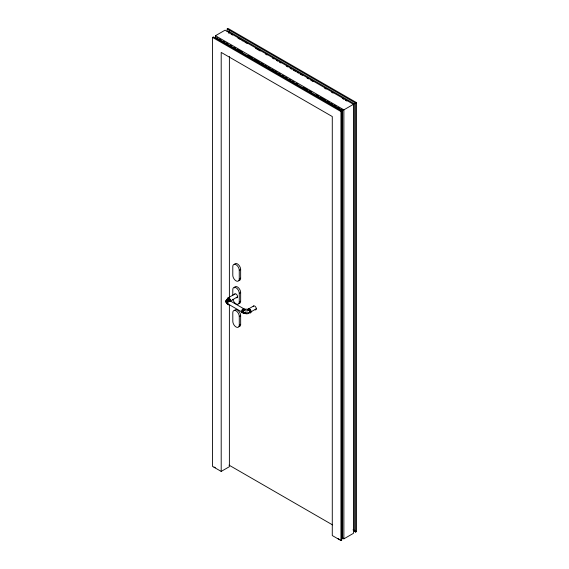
<?xml version="1.0" encoding="UTF-8"?>
<svg xmlns="http://www.w3.org/2000/svg" width="569" height="569" viewBox="0 0 569 569"><rect width="100%" height="100%" fill="white"/><g stroke="black" fill="none" stroke-linecap="round" stroke-linejoin="round"><path stroke-width="0.85" d="M230.566 301.186L230.409 299.735A2.191 1.266 60 0 0 229.065 298.064L227.97 297.957L226.725 299.749L228.667 297.893L226.37 300.105L229.065 298.064L227.92 298.633L226.014 300.887L226.796 302.836L226.014 301.755L226.796 299.813L230.409 299.735L227.92 298.633M248.063 309.956L248.269 309.18A2.191 1.266 60 0 1 249.613 309.059L250.388 309.749A2.191 1.266 60 0 1 251.164 311.748A2.191 1.266 60 0 1 250.388 312.85L249.393 312.338L249.613 309.059L247.743 310.873L244.905 310.894L243.027 309.059L242.252 309.749A2.191 1.266 -60 0 0 242.252 312.85L243.248 312.338L243.027 309.059A2.191 1.266 -60 0 1 244.371 309.18L248.269 309.18L248.76 310.325L247.223 309.493M228.496 304.394L227.365 304.01L226.37 302.544L227.714 299.998L228.852 299.671L230.161 300.887L244.122 308.953M227.714 303.533L227.365 304.01L226.014 302.189L227.365 300.894L229.065 301.001L226.37 302.544L228.667 304.749L227.97 304.692L226.725 302.893L229.065 301.001A2.191 1.266 -60 0 1 230.409 301.115M237.6 296.719L230.21 301.321L227.714 299.116M226.014 300.887L226.796 299.813L227.714 299.998L226.014 301.755M243.027 312.644L243.881 313.498L244.549 312.772L248.091 312.772L251.164 311.748L256.299 308.782M249.613 312.644L248.76 313.498L247.245 313.789L243.881 313.498M227.316 299.159L226.014 300.46L226.014 302.189L227.515 303.682L241.476 311.748L244.549 312.772M221.199 471.416L212.536 466.416L212.536 37.405L213.389 36.914L341.798 111.055L341.798 540.059L340.945 540.55L332.282 535.55L332.282 116.545L221.199 52.412L221.199 471.416L229.385 466.687L229.385 305.119M215.473 38.379L215.473 35.712L225.054 30.178L353.463 104.319L353.463 533.324L343.882 538.85L342.623 538.125L342.623 110.578L216.739 37.903L216.739 39.681M227.202 31.608L227.202 28.941L228.055 28.45L356.464 102.584L356.464 531.595L355.611 532.086L354.345 531.361L354.345 103.807L228.461 31.124L228.461 32.902M216.739 37.903L217.145 37.668L217.145 39.446M212.536 37.405L340.945 111.545L341.798 111.055M215.473 35.712L343.882 109.845L353.463 104.319M354.345 103.807L354.971 103.451M227.202 28.941L355.611 103.081L356.464 102.584M239.257 270.311A4.573 2.639 60 0 0 236.028 264.713A4.573 2.639 60 0 0 232.792 266.577L232.792 275.24A4.573 2.639 60 0 0 236.028 280.844A4.573 2.639 60 0 0 239.264 278.974L239.257 270.311L240.644 269.514A4.573 2.639 60 0 0 238.247 264.521A4.573 2.639 60 0 0 234.613 264.158M239.264 278.974L240.651 278.177L240.644 269.514M234.947 293.924L227.97 297.957A2.191 1.266 60 0 0 227.515 298.96M232.913 299.315A4.573 2.639 60 0 0 236.455 304.095A4.573 2.639 60 0 0 239.264 302.018L239.264 293.355L240.651 292.551A4.573 2.639 60 0 0 237.842 287.231A4.573 2.639 60 0 0 234.293 287.914M239.264 302.018L240.651 301.214L240.651 292.551M248.511 308.953L253.653 305.98M239.272 316.421A4.573 2.639 60 0 0 236.028 310.83A4.573 2.639 60 0 0 232.799 312.708L232.821 321.378A4.573 2.639 60 0 0 236.064 326.976A4.573 2.639 60 0 0 239.286 325.098L239.272 316.421L240.644 315.631A4.573 2.639 60 0 0 238.24 310.646A4.573 2.639 60 0 0 234.606 310.29M239.286 325.098L240.666 324.302L240.644 315.631M342.623 538.125L343.022 537.89L341.72 537.136M354.345 531.361L354.971 530.998L353 529.86M226.37 302.544L228.667 301.293L226.725 302.893L228.667 304.749M245.417 309.493L243.881 310.325L244.371 309.18L244.578 309.956M227.365 300.894L230.161 300.887M231.05 34.176L232.579 35.058M237.949 38.159L240.253 39.489M241.789 40.371L243.319 41.26M244.855 42.149L247.152 43.472M255.595 48.344L260.197 51.004M265.567 54.105L267.096 54.987M272.466 58.088L274.002 58.97M276.299 60.3L277.836 61.189M279.372 62.071L280.901 62.96M286.271 66.061L287.807 66.943M290.105 68.273L291.641 69.155M293.177 70.044L295.475 71.374M297.011 72.256L298.547 73.145M300.076 74.027L302.381 75.357M306.983 78.017L308.519 78.899M310.816 80.229L313.121 81.559M324.622 88.202L326.158 89.084M331.528 92.185L333.057 93.067M342.261 98.387L343.797 99.269M345.333 100.158L346.862 101.04M219.442 38.998L220.978 39.88M223.283 41.21L224.819 42.099M226.355 42.988L227.892 43.87M230.189 45.2L231.725 46.089M234.03 47.419L235.566 48.301M237.102 49.19L242.472 52.291M247.842 55.392L252.451 58.052M253.987 58.941L259.357 62.042M260.894 62.924L263.198 64.254M264.734 65.143L266.271 66.025M267.8 66.914L270.104 68.244M271.641 69.134L273.177 70.015M274.713 70.905L277.011 72.235M278.547 73.117L280.083 74.006M282.388 75.336L283.924 76.225M285.46 77.107L286.989 77.996M289.294 79.326L290.83 80.208M292.366 81.097L293.903 81.986M296.2 83.309L297.736 84.198M303.113 87.299L307.715 89.959M309.252 90.848L311.556 92.178M316.158 94.831L318.462 96.161M319.998 97.05L325.368 100.151M326.905 101.04L329.209 102.37M330.745 103.252L332.282 104.141M333.811 105.023L336.115 106.353M337.652 107.242L339.188 108.131M340.724 109.013L343.022 110.343M353.513 529.888L356.464 531.595M229.008 465.122L332.509 524.874M214.029 467.007L215.338 467.761M337.965 538.559L339.921 539.689M229.584 299.6L230.616 300.752M245.431 312.772L246.235 313.789M229.584 300.375L230.274 301.385M232.799 295.681L232.799 289.621A4.573 2.639 60 0 1 236.028 287.75A4.573 2.639 60 0 1 239.264 293.355M355.611 103.081L355.611 532.086M343.882 109.845L343.882 538.85M340.945 111.545L340.945 540.55M229.385 56.559L229.385 298.021M229.079 30.769L229.079 33.436M240.651 301.214A4.573 2.639 60 0 1 239.037 303.512M240.651 278.177A4.573 2.639 60 0 1 239.03 280.474M253.248 306.556A2.191 1.266 60 0 1 254.884 306.179A2.191 1.266 60 0 1 256.292 308.618A2.191 1.266 60 0 1 255.147 309.842M227.97 304.692A2.191 1.266 -60 0 1 227.97 302.153M234.549 294.493A2.191 1.266 60 0 1 236.185 294.116A2.191 1.266 60 0 1 237.593 296.563A2.191 1.266 60 0 1 236.448 297.786M240.666 324.302A4.573 2.639 60 0 1 239.051 326.606M250.388 309.749L250.388 312.85L249.393 312.338L250.388 309.749M242.366 312.04L242.252 312.85L243.248 312.338L242.252 309.749L242.366 312.04"/></g></svg>
